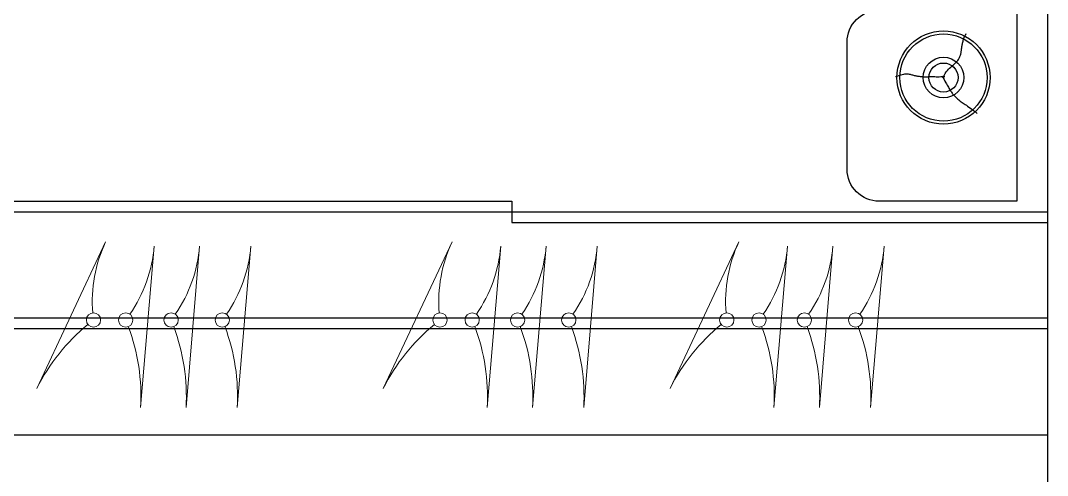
# Model space of a CAD drawing. Header units: inches. Extents: x 9636 to 21597, y -10243 to 557.
# Drawn here: x 13009.2 to 13106, y -8808.2 to -8765.3 of the extents above; entities that cross this region are included whole.
import ezdxf

# ---------------------------------------------------------------- set-up
doc = ezdxf.new("R2010")
doc.units = ezdxf.units.IN
doc.header["$MEASUREMENT"] = 0
doc.layers.add('Furniture', color=251, linetype='Continuous', lineweight=18)
doc.layers.add('TEFRİŞ', color=11, linetype='Continuous')

# ---------------------------------------------------------------- blocks, each defined once
blk = doc.blocks.new('46u46 u')
at = {"layer": 'Furniture', "color": 133, "lineweight": -2, "true_color": 0x84cdcc}
for p, q in [((1719223.223, 5855.25), (1719238.426, 5853.967)), ((1719223.223, 5850.425), (1719238.426, 5849.142)), ((1719223.223, 5846.144), (1719238.426, 5844.86)), ((1719222.809, 5841.561), (1719236.617, 5835.071))]:
    blk.add_line(p, q, dxfattribs=at)
for centre in [(1719230.175, 5852.559), (1719230.175, 5847.734), (1719230.175, 5843.453), (1719230.175, 5840.416)]:
    blk.add_circle(centre, 0.673, dxfattribs=at)
for centre, radius, start, end in [((1719222.13, 5842.103), 13.193, 55.34874, 85.24855), ((1719237.351, 5835.381), 18.617, 86.69029, 110.60163), ((1719222.13, 5837.277), 13.193, 55.34874, 85.24855), ((1719237.351, 5830.555), 18.617, 86.69029, 110.60163), ((1719222.13, 5832.996), 13.193, 55.34874, 85.24855), ((1719237.351, 5826.274), 18.617, 86.69029, 110.60163), ((1719228.437, 5853.494), 13.193, 244.75145, 274.65126), ((1719244.979, 5851.705), 18.617, 219.39837, 243.30971)]:
    blk.add_arc(centre, radius, start, end, dxfattribs=at)

msp = doc.modelspace()

# ---------------------------------------------------------------- linework, layer by layer
for p, q in [((13106.02, -8653.345), (13106.02, -8872.345)), ((13005.02, -8782.345), (13055.52, -8782.345)), ((13055.52, -8782.345), (13055.52, -8784.345)), ((13005.02, -8783.345), (13106.02, -8783.345)), ((13055.52, -8784.345), (13106.02, -8784.345)), ((13005.02, -8804.345), (13106.02, -8804.345))]:
    msp.add_line(p, q)
at = {"color": 252, "true_color": 0x939598}
for p, q in [((13005.02, -8793.345), (13106.02, -8793.345)), ((13005.02, -8794.345), (13106.02, -8794.345))]:
    msp.add_line(p, q, dxfattribs=at)
msp.add_lwpolyline([(13103.136, -8782.345), (13090.136, -8782.345, -0.414214), (13087.136, -8779.345), (13087.136, -8767.345, -0.414214), (13090.136, -8764.345), (13103.136, -8764.345)], format="xyb", close=True)
at = {"layer": 'TEFRİŞ', "color": 252, "linetype": 'Continuous', "true_color": 0x939598}
for p, q in [((13098.034, -8767.363), (13098.057, -8767.273)), ((13098.034, -8767.363), (13098.057, -8767.273)), ((13098.057, -8767.273), (13098.083, -8767.179)), ((13098.057, -8767.273), (13098.083, -8767.179)), ((13098.083, -8767.179), (13098.112, -8767.082)), ((13098.083, -8767.179), (13098.112, -8767.082)), ((13098.112, -8767.082), (13098.145, -8766.984)), ((13098.112, -8767.082), (13098.145, -8766.984)), ((13098.145, -8766.984), (13098.181, -8766.888)), ((13098.145, -8766.984), (13098.181, -8766.888)), ((13098.181, -8766.888), (13098.22, -8766.796)), ((13098.181, -8766.888), (13098.22, -8766.796)), ((13098.22, -8766.796), (13098.263, -8766.708)), ((13098.22, -8766.796), (13098.263, -8766.708)), ((13098.263, -8766.708), (13098.31, -8766.628)), ((13098.263, -8766.708), (13098.31, -8766.628)), ((13098.31, -8766.628), (13098.36, -8766.558)), ((13098.31, -8766.628), (13098.36, -8766.558)), ((13097.875, -8768.355), (13097.887, -8768.281)), ((13097.875, -8768.355), (13097.887, -8768.281)), ((13097.887, -8768.281), (13097.898, -8768.208)), ((13097.887, -8768.281), (13097.898, -8768.208)), ((13097.898, -8768.208), (13097.907, -8768.134)), ((13097.898, -8768.208), (13097.907, -8768.134)), ((13097.907, -8768.134), (13097.916, -8768.06)), ((13097.907, -8768.134), (13097.916, -8768.06)), ((13097.916, -8768.06), (13097.925, -8767.986)), ((13097.916, -8768.06), (13097.925, -8767.986)), ((13097.925, -8767.986), (13097.934, -8767.912)), ((13097.925, -8767.986), (13097.934, -8767.912)), ((13097.934, -8767.912), (13097.943, -8767.839)), ((13097.934, -8767.912), (13097.943, -8767.839)), ((13097.943, -8767.839), (13097.954, -8767.764)), ((13097.943, -8767.839), (13097.954, -8767.764)), ((13097.954, -8767.764), (13097.966, -8767.689)), ((13097.954, -8767.764), (13097.966, -8767.689)), ((13097.966, -8767.689), (13097.98, -8767.611)), ((13097.966, -8767.689), (13097.98, -8767.611)), ((13097.98, -8767.611), (13097.996, -8767.532)), ((13097.98, -8767.611), (13097.996, -8767.532)), ((13097.996, -8767.532), (13098.013, -8767.449)), ((13097.996, -8767.532), (13098.013, -8767.449)), ((13098.013, -8767.449), (13098.034, -8767.363)), ((13098.013, -8767.449), (13098.034, -8767.363)), ((13097.393, -8769.276), (13097.458, -8769.21)), ((13097.393, -8769.276), (13097.458, -8769.21)), ((13097.458, -8769.21), (13097.518, -8769.144)), ((13097.458, -8769.21), (13097.518, -8769.144)), ((13097.518, -8769.144), (13097.573, -8769.077)), ((13097.518, -8769.144), (13097.573, -8769.077)), ((13097.573, -8769.077), (13097.623, -8769.008)), ((13097.573, -8769.077), (13097.623, -8769.008)), ((13097.623, -8769.008), (13097.667, -8768.939)), ((13097.623, -8769.008), (13097.667, -8768.939)), ((13097.667, -8768.939), (13097.707, -8768.868)), ((13097.667, -8768.939), (13097.707, -8768.868)), ((13097.707, -8768.868), (13097.742, -8768.796)), ((13097.707, -8768.868), (13097.742, -8768.796)), ((13097.742, -8768.796), (13097.773, -8768.723)), ((13097.742, -8768.796), (13097.773, -8768.723)), ((13097.773, -8768.723), (13097.8, -8768.65)), ((13097.773, -8768.723), (13097.8, -8768.65)), ((13097.8, -8768.65), (13097.824, -8768.577)), ((13097.8, -8768.65), (13097.824, -8768.577)), ((13097.824, -8768.577), (13097.844, -8768.503)), ((13097.824, -8768.577), (13097.844, -8768.503)), ((13097.844, -8768.503), (13097.861, -8768.429)), ((13097.844, -8768.503), (13097.861, -8768.429)), ((13097.861, -8768.429), (13097.875, -8768.355)), ((13097.861, -8768.429), (13097.875, -8768.355)), ((13096.376, -8770.33), (13096.485, -8770.173)), ((13096.376, -8770.33), (13096.485, -8770.173)), ((13096.485, -8770.173), (13096.592, -8770.038)), ((13096.485, -8770.173), (13096.592, -8770.038)), ((13096.592, -8770.038), (13096.697, -8769.919)), ((13096.592, -8770.038), (13096.697, -8769.919)), ((13096.697, -8769.919), (13096.798, -8769.815)), ((13096.697, -8769.919), (13096.798, -8769.815)), ((13096.798, -8769.815), (13096.897, -8769.723)), ((13096.798, -8769.815), (13096.897, -8769.723)), ((13096.897, -8769.723), (13096.991, -8769.638)), ((13096.897, -8769.723), (13096.991, -8769.638)), ((13096.991, -8769.638), (13097.081, -8769.559)), ((13096.991, -8769.638), (13097.081, -8769.559)), ((13097.081, -8769.559), (13097.166, -8769.484)), ((13097.081, -8769.559), (13097.166, -8769.484)), ((13097.166, -8769.484), (13097.247, -8769.413)), ((13097.166, -8769.484), (13097.247, -8769.413)), ((13097.247, -8769.413), (13097.322, -8769.344)), ((13097.247, -8769.413), (13097.322, -8769.344)), ((13097.322, -8769.344), (13097.393, -8769.276)), ((13097.322, -8769.344), (13097.393, -8769.276)), ((13091.828, -8770.593), (13091.693, -8770.639)), ((13091.828, -8770.593), (13091.693, -8770.639)), ((13091.96, -8770.548), (13091.828, -8770.593)), ((13091.96, -8770.548), (13091.828, -8770.593)), ((13092.087, -8770.504), (13091.96, -8770.548)), ((13092.087, -8770.504), (13091.96, -8770.548)), ((13092.21, -8770.464), (13092.087, -8770.504)), ((13092.21, -8770.464), (13092.087, -8770.504)), ((13092.329, -8770.429), (13092.21, -8770.464)), ((13092.329, -8770.429), (13092.21, -8770.464)), ((13092.442, -8770.4), (13092.329, -8770.429)), ((13092.442, -8770.4), (13092.329, -8770.429)), ((13092.549, -8770.38), (13092.442, -8770.4)), ((13092.549, -8770.38), (13092.442, -8770.4)), ((13092.651, -8770.37), (13092.549, -8770.38)), ((13092.651, -8770.37), (13092.549, -8770.38)), ((13092.747, -8770.368), (13092.651, -8770.37)), ((13092.747, -8770.368), (13092.651, -8770.37)), ((13092.839, -8770.373), (13092.747, -8770.368)), ((13092.839, -8770.373), (13092.747, -8770.368)), ((13092.926, -8770.384), (13092.839, -8770.373)), ((13092.926, -8770.384), (13092.839, -8770.373)), ((13093.011, -8770.4), (13092.926, -8770.384)), ((13093.011, -8770.4), (13092.926, -8770.384)), ((13093.093, -8770.42), (13093.011, -8770.4)), ((13093.093, -8770.42), (13093.011, -8770.4)), ((13093.174, -8770.441), (13093.093, -8770.42)), ((13093.174, -8770.441), (13093.093, -8770.42)), ((13093.254, -8770.462), (13093.174, -8770.441)), ((13093.254, -8770.462), (13093.174, -8770.441)), ((13093.334, -8770.483), (13093.254, -8770.462)), ((13093.334, -8770.483), (13093.254, -8770.462)), ((13093.414, -8770.504), (13093.334, -8770.483)), ((13093.414, -8770.504), (13093.334, -8770.483)), ((13093.493, -8770.523), (13093.414, -8770.504)), ((13093.493, -8770.523), (13093.414, -8770.504)), ((13093.573, -8770.541), (13093.493, -8770.523)), ((13093.573, -8770.541), (13093.493, -8770.523)), ((13093.652, -8770.558), (13093.573, -8770.541)), ((13093.652, -8770.558), (13093.573, -8770.541)), ((13093.73, -8770.574), (13093.652, -8770.558)), ((13093.73, -8770.574), (13093.652, -8770.558)), ((13093.808, -8770.589), (13093.73, -8770.574)), ((13093.808, -8770.589), (13093.73, -8770.574)), ((13093.885, -8770.602), (13093.808, -8770.589)), ((13093.885, -8770.602), (13093.808, -8770.589)), ((13093.962, -8770.613), (13093.885, -8770.602)), ((13093.962, -8770.613), (13093.885, -8770.602)), ((13094.038, -8770.623), (13093.962, -8770.613)), ((13094.038, -8770.623), (13093.962, -8770.613)), ((13094.114, -8770.632), (13094.038, -8770.623)), ((13094.114, -8770.632), (13094.038, -8770.623)), ((13094.189, -8770.639), (13094.114, -8770.632)), ((13094.189, -8770.639), (13094.114, -8770.632)), ((13094.266, -8770.644), (13094.189, -8770.639)), ((13094.266, -8770.644), (13094.189, -8770.639)), ((13094.343, -8770.648), (13094.266, -8770.644)), ((13094.343, -8770.648), (13094.266, -8770.644)), ((13094.421, -8770.65), (13094.343, -8770.648)), ((13094.421, -8770.65), (13094.343, -8770.648)), ((13094.5, -8770.651), (13094.421, -8770.65)), ((13094.5, -8770.651), (13094.421, -8770.65)), ((13094.581, -8770.65), (13094.5, -8770.651)), ((13094.581, -8770.65), (13094.5, -8770.651)), ((13094.663, -8770.648), (13094.581, -8770.65)), ((13094.663, -8770.648), (13094.581, -8770.65)), ((13094.747, -8770.646), (13094.663, -8770.648)), ((13094.747, -8770.646), (13094.663, -8770.648)), ((13094.834, -8770.643), (13094.747, -8770.646)), ((13094.834, -8770.643), (13094.747, -8770.646)), ((13094.923, -8770.641), (13094.834, -8770.643)), ((13094.923, -8770.641), (13094.834, -8770.643)), ((13095.014, -8770.639), (13094.923, -8770.641)), ((13095.014, -8770.639), (13094.923, -8770.641)), ((13095.108, -8770.638), (13095.014, -8770.639)), ((13095.108, -8770.638), (13095.014, -8770.639)), ((13095.205, -8770.639), (13095.108, -8770.638)), ((13095.205, -8770.639), (13095.108, -8770.638)), ((13095.305, -8770.641), (13095.205, -8770.639)), ((13095.305, -8770.641), (13095.205, -8770.639)), ((13095.412, -8770.644), (13095.305, -8770.641)), ((13095.412, -8770.644), (13095.305, -8770.641)), ((13095.527, -8770.647), (13095.412, -8770.644)), ((13095.527, -8770.647), (13095.412, -8770.644)), ((13095.655, -8770.648), (13095.527, -8770.647)), ((13095.655, -8770.648), (13095.527, -8770.647)), ((13095.799, -8770.647), (13095.655, -8770.648)), ((13095.799, -8770.647), (13095.655, -8770.648)), ((13095.961, -8770.643), (13095.799, -8770.647)), ((13095.961, -8770.643), (13095.799, -8770.647)), ((13096.144, -8770.633), (13095.961, -8770.643)), ((13096.144, -8770.633), (13095.961, -8770.643)), ((13096.083, -8770.528), (13096.179, -8770.722)), ((13096.083, -8770.528), (13096.179, -8770.722)), ((13096.352, -8770.618), (13096.144, -8770.633)), ((13096.352, -8770.618), (13096.144, -8770.633)), ((13096.155, -8770.717), (13096.266, -8770.51)), ((13096.155, -8770.717), (13096.266, -8770.51)), ((13096.179, -8770.722), (13096.268, -8770.893)), ((13096.179, -8770.722), (13096.268, -8770.893)), ((13096.266, -8770.51), (13096.376, -8770.33)), ((13096.266, -8770.51), (13096.376, -8770.33)), ((13096.268, -8770.893), (13096.35, -8771.046)), ((13096.268, -8770.893), (13096.35, -8771.046)), ((13096.35, -8771.046), (13096.427, -8771.181)), ((13096.35, -8771.046), (13096.427, -8771.181)), ((13096.427, -8771.181), (13096.498, -8771.302)), ((13096.427, -8771.181), (13096.498, -8771.302)), ((13096.498, -8771.302), (13096.564, -8771.411)), ((13096.498, -8771.302), (13096.564, -8771.411)), ((13096.564, -8771.411), (13096.625, -8771.511)), ((13096.564, -8771.411), (13096.625, -8771.511)), ((13096.625, -8771.511), (13096.682, -8771.604)), ((13096.625, -8771.511), (13096.682, -8771.604)), ((13096.682, -8771.604), (13096.735, -8771.693)), ((13096.682, -8771.604), (13096.735, -8771.693)), ((13096.735, -8771.693), (13096.786, -8771.777)), ((13096.735, -8771.693), (13096.786, -8771.777)), ((13096.786, -8771.777), (13096.835, -8771.858)), ((13096.786, -8771.777), (13096.835, -8771.858)), ((13096.835, -8771.858), (13096.882, -8771.936)), ((13096.835, -8771.858), (13096.882, -8771.936)), ((13096.882, -8771.936), (13096.929, -8772.011)), ((13096.882, -8771.936), (13096.929, -8772.011)), ((13096.929, -8772.011), (13096.976, -8772.083)), ((13096.929, -8772.011), (13096.976, -8772.083)), ((13096.976, -8772.083), (13097.025, -8772.153)), ((13096.976, -8772.083), (13097.025, -8772.153)), ((13097.025, -8772.153), (13097.076, -8772.221)), ((13097.025, -8772.153), (13097.076, -8772.221)), ((13097.076, -8772.221), (13097.129, -8772.288)), ((13097.076, -8772.221), (13097.129, -8772.288)), ((13097.129, -8772.288), (13097.185, -8772.354)), ((13097.129, -8772.288), (13097.185, -8772.354)), ((13097.185, -8772.354), (13097.244, -8772.418)), ((13097.185, -8772.354), (13097.244, -8772.418)), ((13097.244, -8772.418), (13097.305, -8772.482)), ((13097.244, -8772.418), (13097.305, -8772.482)), ((13097.305, -8772.482), (13097.369, -8772.544)), ((13097.305, -8772.482), (13097.369, -8772.544)), ((13097.369, -8772.544), (13097.436, -8772.606)), ((13097.369, -8772.544), (13097.436, -8772.606)), ((13097.436, -8772.606), (13097.505, -8772.667)), ((13097.436, -8772.606), (13097.505, -8772.667)), ((13097.505, -8772.667), (13097.576, -8772.728)), ((13097.505, -8772.667), (13097.576, -8772.728)), ((13097.576, -8772.728), (13097.649, -8772.788)), ((13097.576, -8772.728), (13097.649, -8772.788)), ((13097.649, -8772.788), (13097.726, -8772.848)), ((13097.649, -8772.788), (13097.726, -8772.848)), ((13097.726, -8772.848), (13097.805, -8772.908)), ((13097.726, -8772.848), (13097.805, -8772.908)), ((13097.805, -8772.908), (13097.888, -8772.97)), ((13097.805, -8772.908), (13097.888, -8772.97)), ((13097.888, -8772.97), (13097.976, -8773.033)), ((13097.888, -8772.97), (13097.976, -8773.033)), ((13097.976, -8773.033), (13098.068, -8773.098)), ((13097.976, -8773.033), (13098.068, -8773.098)), ((13098.068, -8773.098), (13098.166, -8773.165)), ((13098.068, -8773.098), (13098.166, -8773.165)), ((13098.166, -8773.165), (13098.269, -8773.235)), ((13098.166, -8773.165), (13098.269, -8773.235)), ((13098.269, -8773.235), (13098.378, -8773.309)), ((13098.269, -8773.235), (13098.378, -8773.309)), ((13098.378, -8773.309), (13098.495, -8773.389)), ((13098.378, -8773.309), (13098.495, -8773.389)), ((13098.495, -8773.389), (13098.62, -8773.476)), ((13098.495, -8773.389), (13098.62, -8773.476)), ((13098.62, -8773.476), (13098.754, -8773.573)), ((13098.62, -8773.476), (13098.754, -8773.573)), ((13098.754, -8773.573), (13098.899, -8773.681)), ((13098.754, -8773.573), (13098.899, -8773.681)), ((13098.899, -8773.681), (13099.055, -8773.803)), ((13098.899, -8773.681), (13099.055, -8773.803)), ((13099.055, -8773.803), (13099.224, -8773.941)), ((13099.055, -8773.803), (13099.224, -8773.941)), ((13099.224, -8773.941), (13099.406, -8774.098)), ((13099.224, -8773.941), (13099.406, -8774.098))]:
    msp.add_line(p, q, dxfattribs=at)
for major_axis, start_param, end_param in [((-3.102, -3.102), 3.926991, 10.210176), ((-2.908, 2.908), 5.497787, 11.780972), ((-2.908, 2.908), 5.497787, 11.780972), ((-1.357, 1.357), 5.497787, 11.780972), ((-1.357, 1.357), 5.497787, 11.780972), ((-0.969, 0.969), 5.497787, 11.780972), ((-0.969, 0.969), 5.497787, 11.780972)]:
    msp.add_ellipse((13096.217, -8770.698), major_axis=major_axis, ratio=1, start_param=start_param, end_param=end_param, dxfattribs=at)

# ---------------------------------------------------------------- block references
at = {"lineweight": 9, "rotation": 270}
for p in [(7175.659, 1710436.635), (7208.328, 1710436.635), (7235.371, 1710436.635)]:
    msp.add_blockref('46u46 u', p, dxfattribs=at)

doc.saveas('drawing.dxf')
